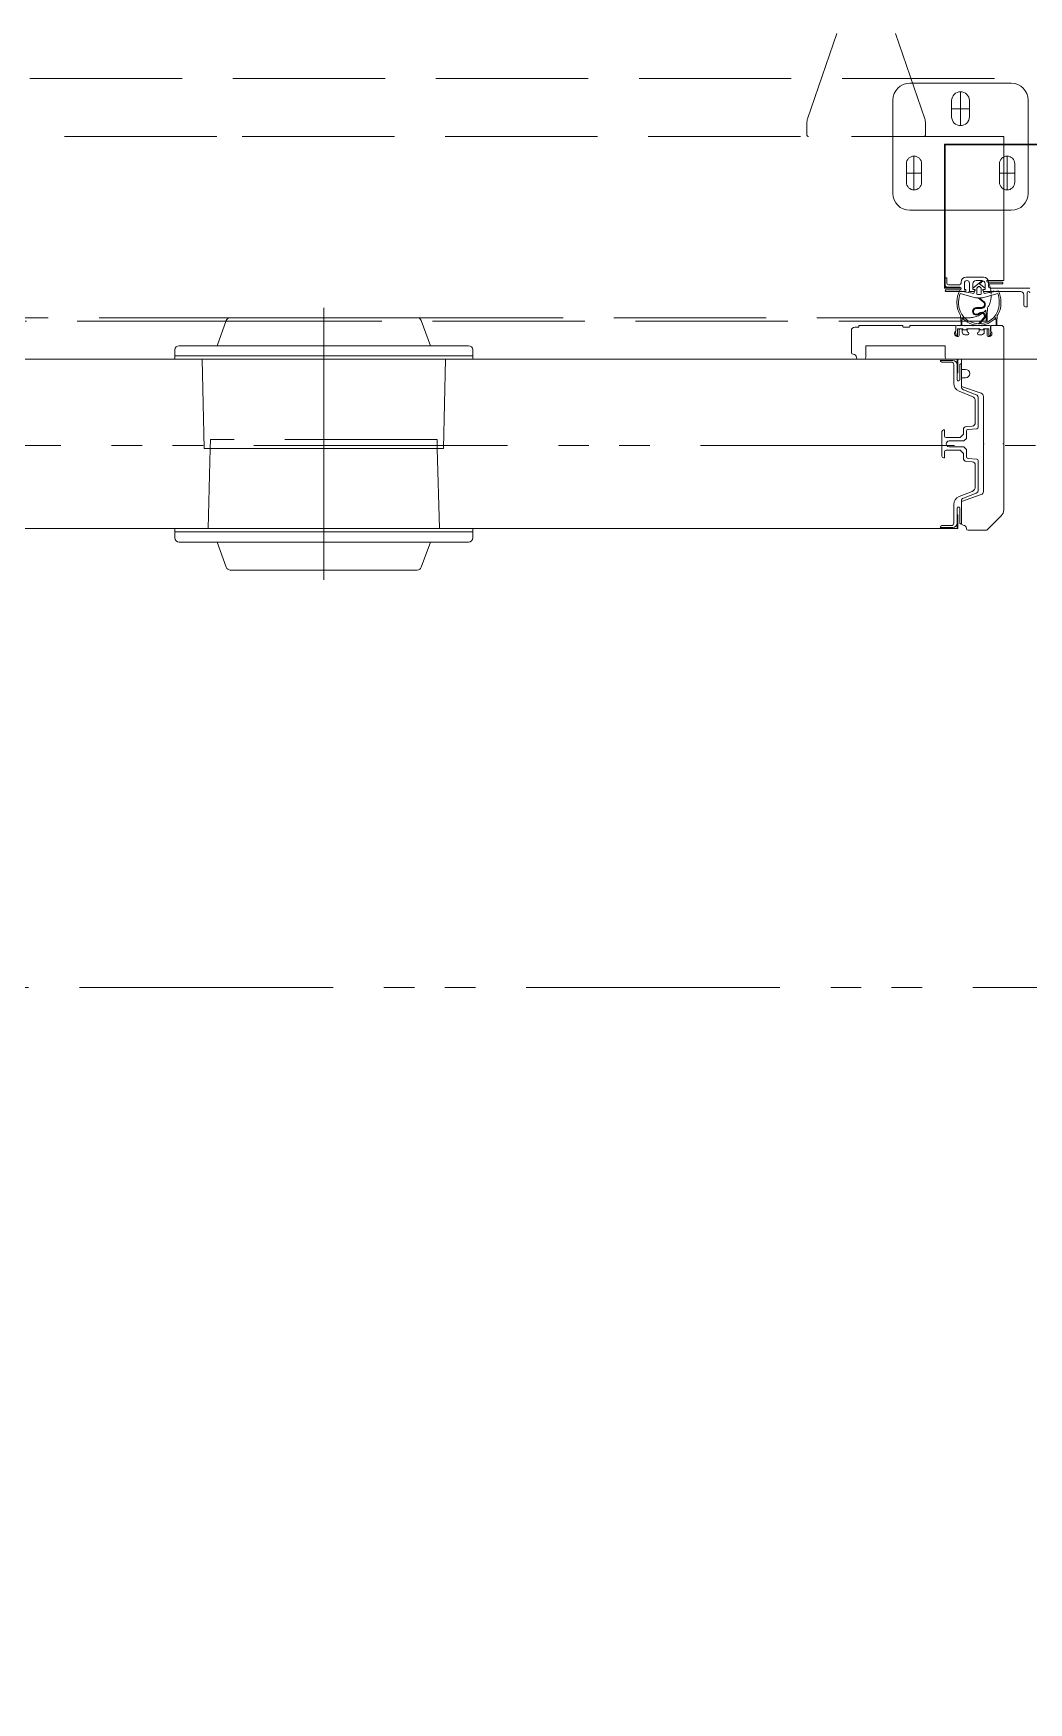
# Model space of a CAD drawing. Units: millimetres at full size. Extents: x -12803 to 120774, y -9413 to 101127.
# Drawn here: x 88854 to 89443, y 11129 to 12115 of the extents above; entities that cross this region are included whole.
import ezdxf

# ---------------------------------------------------------------- set-up
doc = ezdxf.new("R2010")
doc.units = ezdxf.units.MM
doc.header["$LTSCALE"] = 30
for name, pattern in [('DASHED3', [4, 3, -1]), ('DOUBLE_CHAIN1', [8.8, 5, -1, 0.6, -0.6, 0.6, -1]), ('LONG_CHAIN', [21, 18, -1, 1, -1])]:
    doc.linetypes.add(name, pattern=pattern)
doc.layers.add('0-0_NoName', color=7, linetype='Continuous')
for name, color, linetype, lineweight in [('1-1_AIHO20-排水溝', 7, 'Continuous', 15), ('2-0_通芯', 7, 'DOUBLE_CHAIN1', 15), ('2-2_間仕切り芯', 7, 'DOUBLE_CHAIN1', 15), ('3-3_AIHO30-厨房機器', 7, 'Continuous', 15)]:
    doc.layers.add(name, color=color, linetype=linetype, lineweight=lineweight)

# ---------------------------------------------------------------- blocks, each defined once
blk = doc.blocks.new('グループ部品-732')
at = {"layer": '1-1_AIHO20-排水溝'}
blk.add_line((88250.36, 11922.41), (89450.36, 11922.41), dxfattribs=at)
at = {"layer": '2-0_通芯'}
blk.add_line((74361.66, 11551.41), (120774.36, 11551.41), dxfattribs=at)
at = {"layer": '2-2_間仕切り芯'}
blk.add_line((83968.72, 11871.41), (92121.08, 11871.41), dxfattribs=at)
at = {"layer": '3-3_AIHO30-厨房機器', "linetype": 'DASHED3'}
for p, q in [((89329.36, 12114.89), (89311.85, 12064.43)), ((89363.85, 12114.89), (89381.36, 12064.43)), ((88372.36, 12088.31), (90448.36, 12088.31)), ((89311.61, 12062.38), (89311.61, 12054.91)), ((89381.61, 12062.38), (89381.61, 12054.91)), ((89381.61, 12062.35), (89381.61, 12060.91)), ((88512.86, 12053.91), (88970.36, 12053.91)), ((89427.86, 12053.91), (88970.36, 12053.91)), ((89427.86, 11968.91), (89427.86, 12053.91)), ((89418, 11968.91), (89427.86, 11968.91)), ((89426.96, 11967.91), (89418.71, 11967.91)), ((89419.16, 11966.91), (89426.96, 11966.91)), ((89417.53, 11948.71), (89417.36, 11951.48)), ((89418.28, 11952.71), (89418.03, 11948.71)), ((88970.36, 11944.91), (88522.93, 11944.91)), ((88533.26, 11946.91), (88970.36, 11946.91)), ((89407.46, 11946.91), (88970.36, 11946.91)), ((88970.36, 11944.91), (89417.78, 11944.91)), ((89417.53, 11945.16), (89417.53, 11948.71)), ((89418.03, 11948.71), (89418.03, 11945.16)), ((88372.36, 11922.41), (90448.36, 11922.41)), ((88959.08, 11875.08), (88958.98, 11869.74)), ((89093.08, 11875.08), (88959.08, 11875.08)), ((89093.08, 11875.08), (89093.18, 11869.74))]:
    blk.add_line(p, q, dxfattribs=at)
at = {"layer": '3-3_AIHO30-厨房機器'}
for p, q in [((89372.36, 12085.41), (89432.36, 12085.41)), ((89402.36, 12060.41), (89402.36, 12080.41)), ((89362.36, 12075.41), (89362.36, 12020.41)), ((89397.11, 12065.66), (89397.11, 12075.16)), ((89407.61, 12065.66), (89407.61, 12075.16)), ((89442.36, 12075.41), (89442.36, 12020.41)), ((89850.36, 12049.41), (89392.86, 12049.41)), ((89392.86, 11964.41), (89392.86, 12049.41)), ((89849.96, 12049.01), (89393.26, 12049.01)), ((89393.26, 11964.81), (89393.26, 12049.01)), ((89370.36, 12026.91), (89370.36, 12037.91)), ((89379.36, 12026.91), (89379.36, 12037.91)), ((89425.36, 12026.91), (89425.36, 12037.91)), ((89434.36, 12026.91), (89434.36, 12037.91)), ((89372.36, 12010.41), (89432.36, 12010.41)), ((89393.26, 11970.41), (89394.26, 11970.41)), ((89393.26, 11966.41), (89393.26, 11970.41)), ((89394.26, 11970.41), (89394.26, 11967.41)), ((89405.66, 11970.91), (89415.86, 11970.91)), ((89402.71, 11964.41), (89392.86, 11964.41)), ((89402.37, 11964.81), (89393.26, 11964.81)), ((89393.76, 11963.41), (89402.01, 11963.41)), ((89405.46, 11962.41), (89393.76, 11962.41)), ((89402.01, 11964.91), (89394.76, 11964.91)), ((89394.86, 11964.81), (89394.86, 11964.91)), ((89395.26, 11966.41), (89401.66, 11966.41)), ((89400.86, 11964.41), (89400.86, 11964.81)), ((89404.36, 11962.42), (89401.79, 11962.91)), ((89402.13, 11961.22), (89411.26, 11958.61)), ((89402.46, 11964.41), (89402.46, 11964.76)), ((89402.66, 11967.41), (89402.66, 11967.91)), ((89404.68, 11962.77), (89404.36, 11962.42)), ((89404.66, 11967.41), (89404.66, 11963.61)), ((89404.66, 11963.61), (89405.46, 11963.61)), ((89404.74, 11962.3), (89404.68, 11962.77)), ((89406.82, 11961.91), (89404.74, 11962.3)), ((89405.46, 11963.61), (89405.46, 11962.41)), ((89407.14, 11962.26), (89406.82, 11961.91)), ((89407.2, 11961.79), (89407.14, 11962.26)), ((89410.26, 11961.21), (89407.2, 11961.79)), ((89407.66, 11962.41), (89407.66, 11967.41)), ((89410.26, 11962.41), (89407.66, 11962.41)), ((89415.3, 11968.86), (89409.66, 11964.31)), ((89409.66, 11966.91), (89409.66, 11963.61)), ((89409.66, 11963.61), (89411.01, 11963.61)), ((89410.91, 11963.61), (89410.26, 11961.21)), ((89411.01, 11963.61), (89411.01, 11963.16)), ((89414.86, 11968.91), (89411.66, 11968.91)), ((89411.91, 11964.45), (89412.94, 11965.29)), ((89411.91, 11961.11), (89411.91, 11964.45)), ((89414.11, 11960.61), (89412.41, 11960.61)), ((89413.57, 11965.29), (89414.61, 11964.45)), ((89413.65, 11966.89), (89415.84, 11968.65)), ((89416.86, 11964.31), (89413.65, 11966.89)), ((89414.61, 11964.45), (89414.61, 11961.11)), ((89415.26, 11958.61), (89424.38, 11961.22)), ((89415.51, 11963.61), (89416.86, 11963.61)), ((89415.51, 11963.16), (89415.51, 11963.61)), ((89416.26, 11961.21), (89415.61, 11963.61)), ((89437.76, 11962.41), (89416.26, 11962.41)), ((89419.31, 11961.79), (89416.26, 11961.21)), ((89416.86, 11963.61), (89416.86, 11966.91)), ((89418.86, 11967.91), (89418.86, 11965.41)), ((89419.37, 11962.26), (89419.31, 11961.79)), ((89419.69, 11961.91), (89419.37, 11962.26)), ((89421.77, 11962.3), (89419.69, 11961.91)), ((89419.86, 11964.41), (89443.26, 11964.41)), ((89421.83, 11962.77), (89421.77, 11962.3)), ((89422.15, 11962.42), (89421.83, 11962.77)), ((89424.73, 11962.91), (89422.15, 11962.42)), ((89439.76, 11954.41), (89439.76, 11960.41)), ((89441.76, 11961.66), (89441.76, 11953.41)), ((89400.26, 11956.31), (89400.26, 11955.41)), ((89401.24, 11955.07), (89401.24, 11956.39)), ((89412.87, 11958.61), (89411.26, 11958.61)), ((89414.76, 11952.96), (89411.76, 11952.96)), ((89411.76, 11952.46), (89415.02, 11952.46)), ((89412.87, 11958.61), (89415.89, 11956.04)), ((89413.64, 11958.61), (89415.26, 11958.61)), ((89416.21, 11956.42), (89413.64, 11958.61)), ((89425.27, 11956.39), (89425.28, 11955.07)), ((89426.26, 11955.41), (89426.26, 11956.31)), ((89441.76, 11953.41), (89440.76, 11953.41)), ((88968.48, 11945.26), (88963.08, 11930.41)), ((89026.08, 11946.91), (88970.83, 11946.91)), ((89026.08, 11946.91), (89081.33, 11946.91)), ((89083.68, 11945.26), (89089.08, 11930.41)), ((89339.86, 11941.41), (89342.16, 11941.41)), ((89342.36, 11941.61), (89342.36, 11942.21)), ((89368.16, 11942.41), (89342.56, 11942.41)), ((89368.36, 11942.21), (89368.36, 11941.61)), ((89368.56, 11941.41), (89372.16, 11941.41)), ((89372.36, 11941.61), (89372.36, 11942.21)), ((89399.01, 11942.41), (89372.56, 11942.41)), ((89399.51, 11939.41), (89399.51, 11941.91)), ((89399.66, 11939.23), (89399.66, 11941.81)), ((89404.66, 11942.31), (89400.16, 11942.31)), ((89400.66, 11936.32), (89400.66, 11940.41)), ((89400.66, 11940.41), (89403.71, 11940.41)), ((89402.06, 11940.41), (89402.86, 11940.41)), ((89402.43, 11948.21), (89402.68, 11944.21)), ((89402.68, 11944.21), (89402.68, 11942.41)), ((89403.18, 11944.21), (89403.36, 11946.98)), ((89403.18, 11942.41), (89403.18, 11944.21)), ((89403.71, 11940.01), (89403.71, 11940.41)), ((89404.86, 11942.11), (89404.66, 11942.31)), ((89404.86, 11942.11), (89405.06, 11942.31)), ((89409.66, 11942.31), (89405.06, 11942.31)), ((89406.01, 11940.01), (89406.01, 11940.41)), ((89406.01, 11940.41), (89413.71, 11940.41)), ((89406.86, 11940.41), (89412.86, 11940.41)), ((89409.86, 11942.11), (89409.66, 11942.31)), ((89409.86, 11942.11), (89410.06, 11942.31)), ((89410.06, 11942.31), (89414.66, 11942.31)), ((89412.74, 11949.26), (89413.5, 11949.77)), ((89416.03, 11946.71), (89412.92, 11943.39)), ((89413.78, 11949.36), (89413.02, 11948.85)), ((89413.6, 11943.39), (89416.4, 11946.37)), ((89413.71, 11940.01), (89413.71, 11940.41)), ((89414.86, 11942.11), (89414.66, 11942.31)), ((89414.86, 11942.11), (89415.06, 11942.31)), ((89415.06, 11942.31), (89419.56, 11942.31)), ((89417.66, 11940.41), (89416.86, 11940.41)), ((89419.06, 11936.31), (89419.06, 11940.41)), ((89420.06, 11939.23), (89420.06, 11941.81)), ((89420.21, 11939.41), (89420.21, 11941.91)), ((89420.71, 11942.41), (89426.36, 11942.41)), ((89423.16, 11946.98), (89423.33, 11944.21)), ((89423.33, 11944.21), (89423.33, 11942.41)), ((89423.83, 11944.21), (89424.08, 11948.21)), ((89423.83, 11942.41), (89423.83, 11944.21)), ((89427.86, 11872.64), (89427.86, 11940.91)), ((88940.58, 11930.41), (89087.36, 11930.41)), ((89111.58, 11930.41), (89087.36, 11930.41)), ((89337.86, 11926.41), (89337.86, 11939.41)), ((89393.36, 11930.41), (89393.36, 11923.41)), ((89393.36, 11923.41), (89393.36, 11930.41)), ((89398.81, 11937.89), (89398.81, 11937.41)), ((89399.36, 11938.54), (89399.36, 11938.68)), ((89399.54, 11937.18), (89399.36, 11938.65)), ((89399.57, 11939.02), (89399.44, 11938.9)), ((89400.31, 11935.91), (89401.06, 11935.91)), ((89400.54, 11936.31), (89400.66, 11936.31)), ((89401.56, 11936.41), (89401.56, 11939.91)), ((89403.36, 11939.91), (89403.36, 11938.41)), ((89405.71, 11939.71), (89404.01, 11939.71)), ((89406.61, 11936.91), (89404.86, 11936.91)), ((89406.36, 11938.71), (89406.36, 11939.91)), ((89413.11, 11936.91), (89414.86, 11936.91)), ((89413.36, 11938.71), (89413.36, 11939.91)), ((89414.01, 11939.71), (89415.71, 11939.71)), ((89416.36, 11939.91), (89416.36, 11938.41)), ((89418.16, 11936.41), (89418.16, 11939.91)), ((89419.41, 11935.91), (89418.66, 11935.91)), ((89419.21, 11936.31), (89419.06, 11936.31)), ((89420.14, 11939.02), (89420.27, 11938.9)), ((89420.17, 11937.18), (89420.35, 11938.65)), ((89420.36, 11938.54), (89420.36, 11938.68)), ((89420.91, 11937.41), (89420.91, 11937.89)), ((89400.86, 11922.41), (88310.36, 11922.41)), ((88938.08, 11926.91), (88938.08, 11927.91)), ((88938.08, 11924.41), (89114.08, 11924.41)), ((88938.08, 11922.41), (89114.08, 11922.41)), ((88954.15, 11922.41), (88955.33, 11869.74)), ((89098.01, 11922.41), (89096.83, 11869.74)), ((89114.08, 11926.91), (89114.08, 11927.91)), ((89341.86, 11922.41), (89345.36, 11922.41)), ((89397.86, 11921.71), (89390.36, 11921.71)), ((89391.36, 11920.71), (89396.86, 11920.71)), ((89402.86, 11922.41), (89394.36, 11922.41)), ((89400.46, 11914.41), (89400.46, 11922.01)), ((89400.86, 11922.41), (89400.86, 11914.41)), ((89402.86, 11916.41), (89402.86, 11922.41)), ((89402.86, 11916.41), (89402.86, 11922.41)), ((89398.36, 11919.21), (89398.36, 11908.15)), ((89400.36, 11919.21), (89400.36, 11910.21)), ((89400.86, 11914.41), (89400.46, 11914.41)), ((89402.36, 11919.71), (89401.86, 11919.21)), ((89401.86, 11910.21), (89401.86, 11919.21)), ((89402.36, 11919.71), (89402.86, 11919.71)), ((89402.86, 11906.26), (89402.86, 11919.71)), ((89402.86, 11916.41), (89405.36, 11916.41)), ((89402.86, 11911.41), (89402.86, 11906.41)), ((89402.86, 11906.41), (89402.86, 11911.41)), ((89402.86, 11911.41), (89405.36, 11911.41)), ((89400.86, 11909.71), (89401.36, 11909.71)), ((89409.17, 11900.44), (89401.5, 11903.51)), ((89414.51, 11902.37), (89402.86, 11906.41)), ((89414.51, 11902.37), (89402.86, 11906.41)), ((89411.6, 11901.41), (89404.11, 11904.4)), ((89411.06, 11884.95), (89411.06, 11897.66)), ((89412.86, 11882.34), (89412.86, 11899.55)), ((89415.86, 11872.64), (89415.86, 11900.48)), ((89415.86, 11900.48), (89415.86, 11872.91)), ((89409.2, 11882.95), (89405.91, 11882.72)), ((89406.78, 11880.97), (89411.93, 11881.34)), ((89391.36, 11865.16), (89391.36, 11879.66)), ((89392.36, 11880.66), (89392.86, 11880.66)), ((89392.86, 11877.16), (89392.86, 11880.66)), ((89402.06, 11876.16), (89393.86, 11876.16)), ((89404.36, 11874.16), (89395.61, 11874.16)), ((89402.06, 11876.16), (89404.06, 11878.16)), ((89404.06, 11880.72), (89404.06, 11878.16)), ((89404.36, 11874.16), (89405.86, 11875.66)), ((89405.86, 11879.98), (89405.86, 11875.66)), ((89416.26, 11872.41), (89415.86, 11872.64)), ((89416.26, 11872.41), (89415.86, 11872.18)), ((89415.86, 11872.18), (89415.86, 11844.33)), ((89415.86, 11871.91), (89415.86, 11844.33)), ((89427.46, 11872.41), (89427.86, 11872.64)), ((89427.46, 11872.41), (89427.86, 11872.18)), ((89427.86, 11872.18), (89427.86, 11833.48)), ((88955.33, 11869.74), (89026.08, 11869.74)), ((88958.98, 11869.74), (88957.67, 11822.41)), ((89096.83, 11869.74), (89026.08, 11869.74)), ((89093.18, 11869.74), (89094.49, 11822.41)), ((89392.36, 11864.16), (89392.86, 11864.16)), ((89392.86, 11867.66), (89392.86, 11864.16)), ((89402.06, 11868.66), (89393.86, 11868.66)), ((89404.36, 11870.66), (89395.61, 11870.66)), ((89402.06, 11868.66), (89404.06, 11866.66)), ((89404.06, 11864.09), (89404.06, 11866.66)), ((89404.36, 11870.66), (89405.86, 11869.16)), ((89405.86, 11864.84), (89405.86, 11869.16)), ((89409.2, 11861.86), (89405.91, 11862.1)), ((89406.78, 11863.84), (89411.93, 11863.47)), ((89412.86, 11862.48), (89412.86, 11845.26)), ((89411.06, 11859.87), (89411.06, 11847.16)), ((89409.17, 11844.37), (89401.5, 11841.3)), ((89402.86, 11838.41), (89414.51, 11842.44)), ((89414.51, 11842.44), (89402.86, 11838.41)), ((89411.6, 11843.4), (89404.11, 11840.41)), ((89398.36, 11825.61), (89398.36, 11836.66)), ((89400.36, 11825.61), (89400.36, 11834.61)), ((89400.86, 11835.11), (89401.36, 11835.11)), ((89401.86, 11834.61), (89401.86, 11825.61)), ((89402.86, 11838.55), (89402.86, 11825.11)), ((89402.86, 11825.41), (89402.86, 11838.41)), ((88938.08, 11822.41), (89114.08, 11822.41)), ((88938.08, 11817.91), (88938.08, 11822.41)), ((89397.86, 11823.11), (89390.36, 11823.11)), ((89391.36, 11824.11), (89396.86, 11824.11)), ((89400.86, 11830.41), (89400.46, 11830.41)), ((89400.46, 11830.41), (89400.46, 11822.81)), ((89400.86, 11822.41), (89400.86, 11830.41)), ((89402.36, 11825.11), (89401.86, 11825.61)), ((89402.36, 11825.11), (89402.86, 11825.11)), ((89426.39, 11829.94), (89418.15, 11821.7)), ((88938.08, 11820.41), (89114.08, 11820.41)), ((88938.08, 11817.91), (88938.08, 11816.91)), ((88938.08, 11816.91), (88938.08, 11817.91)), ((88940.58, 11814.41), (89087.36, 11814.41)), ((88968.48, 11799.55), (88963.08, 11814.41)), ((89083.68, 11799.55), (89089.08, 11814.41)), ((89111.58, 11814.41), (89087.36, 11814.41)), ((89114.08, 11817.91), (89114.08, 11816.91)), ((89406.86, 11821.41), (89417.44, 11821.41)), ((89026.08, 11797.91), (88970.83, 11797.91)), ((89026.08, 11797.91), (89081.33, 11797.91))]:
    blk.add_line(p, q, dxfattribs=at)
at = {"layer": '3-3_AIHO30-厨房機器', "linetype": 'LONG_CHAIN'}
for p, q in [((89397.11, 12070.41), (89407.61, 12070.41)), ((89374.86, 12022.41), (89374.86, 12042.41)), ((89429.86, 12022.41), (89429.86, 12042.41)), ((89379.36, 12032.41), (89370.36, 12032.41)), ((89425.36, 12032.41), (89434.36, 12032.41)), ((89026.08, 11920.39), (89026.08, 11952.73)), ((89026.08, 11920.39), (89026.08, 11792.09))]:
    blk.add_line(p, q, dxfattribs=at)
at = {"layer": '3-3_AIHO30-厨房機器', "linetype": 'DASHED3'}
for points in [[(89311.61, 12062.02), (89311.61, 12062.3), (89311.62, 12062.68), (89311.65, 12063.11), (89311.69, 12063.49), (89311.76, 12063.94), (89311.85, 12064.43)], [(89381.61, 12062.02), (89381.6, 12062.3), (89381.59, 12062.68), (89381.56, 12063.11), (89381.52, 12063.49), (89381.45, 12063.94), (89381.36, 12064.43)]]:
    blk.add_lwpolyline(points, dxfattribs=at)
at = {"layer": '3-3_AIHO30-厨房機器'}
for points in [[(89416.01, 11940.01), (89416.01, 11940.41), (89419.06, 11940.41)], [(89393.36, 11930.41), (89346.36, 11930.41), (89346.36, 11923.41)], [(88938.08, 11927.91), (88938.08, 11926.91), (88938.08, 11922.41)], [(89114.08, 11922.41), (89114.08, 11926.91), (89114.08, 11927.91)], [(90299.86, 11822.41), (90650.36, 11822.41), (90650.36, 10997.41), (91430.36, 10997.41), (91430.36, 8997.41), (88350.36, 8997.41), (88350.36, 11822.41), (89400.86, 11822.41)], [(89114.08, 11822.41), (89114.08, 11817.91), (89114.08, 11816.91)]]:
    blk.add_lwpolyline(points, dxfattribs=at)
blk.add_lwpolyline([(88250.36, 11922.41), (90750.36, 11922.41), (90750.36, 11097.41), (91530.36, 11097.41), (91530.36, 8897.41), (88250.36, 8897.41)], close=True, dxfattribs=at)
for centre, radius, start, end in [((89372.36, 12075.41), 10, 90, 180), ((89402.36, 12075.16), 5.25, 0, 180), ((89432.36, 12075.41), 10, 0, 90), ((89402.36, 12065.66), 5.25, 180, 0), ((89374.86, 12037.91), 4.5, 0, 180), ((89429.86, 12037.91), 4.5, 0, 180), ((89372.36, 12020.41), 10, 180, 270), ((89374.86, 12026.91), 4.5, 180, 0), ((89429.86, 12026.91), 4.5, 180, 0), ((89432.36, 12020.41), 10, 270, 0), ((89405.66, 11967.91), 3, 90, 180), ((89415.86, 11967.91), 3, 0, 90), ((89394.76, 11966.41), 1.5, 180, 270), ((89393.76, 11962.91), 0.5, 90, 270), ((89395.26, 11967.41), 1, 180, 270), ((89415.26, 11956.31), 15, 153.89612, 180), ((89415.26, 11956.31), 14.01, 159.50431, 179.67175), ((89401.66, 11967.41), 1, 270, 0), ((89402.01, 11964.16), 0.75, 270, 90), ((89406.16, 11967.41), 1.5, 0, 180), ((89411.66, 11966.91), 2, 90, 180), ((89410.26, 11963.16), 0.75, 270, 0), ((89412.41, 11961.11), 0.5, 180, 270), ((89413.26, 11964.9), 0.5, 51.14663, 128.85337), ((89414.11, 11961.11), 0.5, 270, 0), ((89414.86, 11966.91), 2, 0, 90), ((89416.26, 11963.16), 0.75, 180, 270), ((89419.86, 11965.41), 1, 180, 270), ((89411.26, 11956.31), 14.01, 0.32825, 20.49569), ((89411.26, 11956.31), 15, 0, 26.10388), ((89437.76, 11960.41), 2, 0, 90), ((89442.51, 11961.66), 0.75, 0, 180), ((89413.26, 11955.41), 13, 180, 213.64165), ((89413.26, 11955.41), 12.03, 179.67175, 268.38866), ((89411.76, 11950.71), 2.25, 90, 304.06959), ((89411.76, 11950.71), 1.75, 90, 304.06959), ((89414.76, 11947.91), 2.25, 316.86048, 124.06959), ((89413.26, 11955.41), 12.03, 271.65498, 358.39078), ((89414.76, 11954.71), 2.25, 270, 49.63405), ((89414.76, 11954.71), 1.75, 270, 49.63405), ((89413.26, 11955.41), 13, 326.35835, 0), ((89440.76, 11954.41), 1, 180, 270), ((88970.83, 11944.41), 2.5, 90, 160.01689), ((89081.33, 11944.41), 2.5, 19.98311, 90), ((89339.86, 11939.41), 2, 90, 180), ((89342.16, 11941.61), 0.2, 270, 0), ((89342.56, 11942.21), 0.2, 90, 180), ((89368.16, 11942.21), 0.2, 0, 90), ((89368.56, 11941.61), 0.2, 180, 270), ((89372.16, 11941.61), 0.2, 270, 0), ((89372.56, 11942.21), 0.2, 90, 180), ((89399.01, 11941.91), 0.5, 0, 90), ((89400.16, 11941.81), 0.5, 90, 180), ((89402.06, 11939.91), 0.5, 90, 180), ((89402.86, 11939.91), 0.5, 0, 90), ((89413.26, 11955.41), 13, 220.40494, 319.59506), ((89406.86, 11939.91), 0.5, 90, 180), ((89412.86, 11939.91), 0.5, 0, 90), ((89412.86, 11939.91), 0.5, 0, 90), ((89414.76, 11947.91), 1.75, 316.86048, 124.06959), ((89416.86, 11939.91), 0.5, 90, 180), ((89416.86, 11939.91), 0.5, 90, 180), ((89417.66, 11939.91), 0.5, 0, 90), ((89419.56, 11941.81), 0.5, 0, 90), ((89420.71, 11941.91), 0.5, 90, 180), ((89426.36, 11940.91), 1.5, 0, 90), ((89426.36, 11940.91), 1.5, 0, 90), ((88940.58, 11927.91), 2.5, 90, 180), ((89111.58, 11927.91), 2.5, 0, 90), ((89399.81, 11937.89), 1, 130.5416, 180), ((89400.31, 11937.41), 1.5, 180, 270), ((89398.51, 11939.41), 1, 310.5416, 0), ((89399.66, 11938.68), 0.3, 135, 187.25449), ((89400.54, 11937.31), 1, 187.25449, 270), ((89399.36, 11939.23), 0.3, 315, 0), ((89401.06, 11936.41), 0.5, 270, 0), ((89404.86, 11938.41), 1.5, 180, 270), ((89404.01, 11940.01), 0.3, 180, 270), ((89405.71, 11940.01), 0.3, 270, 0), ((89406.66, 11938.71), 0.3, 180, 267.2706), ((89406.61, 11937.66), 0.75, 270, 87.2706), ((89413.11, 11937.66), 0.75, 92.7294, 270), ((89413.06, 11938.71), 0.3, 272.7294, 0), ((89414.01, 11940.01), 0.3, 180, 270), ((89414.86, 11938.41), 1.5, 270, 0), ((89415.71, 11940.01), 0.3, 270, 0), ((89418.66, 11936.41), 0.5, 180, 270), ((89419.18, 11937.31), 1, 270, 352.74551), ((89419.41, 11937.41), 1.5, 270, 0), ((89420.36, 11939.23), 0.3, 180, 225), ((89421.21, 11939.41), 1, 180, 229.4584), ((89420.06, 11938.68), 0.3, 352.74551, 45), ((89419.91, 11937.89), 1, 0, 49.4584), ((89338.86, 11926.41), 1, 180, 270), ((89338.86, 11923.41), 2, 0, 90), ((89341.86, 11923.41), 1, 180, 270), ((89345.36, 11923.41), 1, 270, 0), ((89391.36, 11921.71), 1, 180, 270), ((89394.36, 11923.41), 1, 180, 270), ((89394.36, 11923.41), 1, 180, 270), ((89396.86, 11919.21), 1.5, 0, 90), ((89397.86, 11919.21), 2.5, 0, 90), ((89405.36, 11913.91), 2.5, 270, 90), ((89403.36, 11908.15), 5, 180, 248.19859), ((89400.86, 11910.21), 0.5, 180, 270), ((89401.36, 11910.21), 0.5, 270, 0), ((89404.86, 11906.26), 2, 180, 248.19859), ((89410.86, 11899.55), 2, 0, 68.19859), ((89413.86, 11900.48), 2, 0, 70.90651), ((89413.86, 11900.48), 2, 0, 70.90651), ((89408.06, 11897.66), 3, 0, 68.19859), ((89406.06, 11880.72), 2, 94.08562, 180), ((89409.06, 11884.95), 2, 274.08562, 0), ((89411.86, 11882.34), 1, 274.08562, 0), ((89392.36, 11879.66), 1, 90, 180), ((89393.86, 11877.16), 1, 180, 270), ((89395.61, 11872.41), 1.75, 90, 270), ((89406.86, 11879.98), 1, 94.08562, 180), ((89392.36, 11865.16), 1, 180, 270), ((89393.86, 11867.66), 1, 90, 180), ((89406.06, 11864.09), 2, 180, 265.91438), ((89406.86, 11864.84), 1, 180, 265.91438), ((89409.06, 11859.87), 2, 0, 85.91438), ((89411.86, 11862.48), 1, 0, 85.91438), ((89408.06, 11847.16), 3, 291.80141, 0), ((89410.86, 11845.26), 2, 291.80141, 0), ((89413.86, 11844.33), 2, 289.09349, 0), ((89413.86, 11844.33), 2, 289.09349, 0), ((89403.36, 11836.66), 5, 111.80141, 180), ((89400.86, 11834.61), 0.5, 90, 180), ((89401.36, 11834.61), 0.5, 0, 90), ((89404.86, 11838.55), 2, 111.80141, 180), ((89422.86, 11833.48), 5, 315, 0), ((89422.86, 11833.48), 5, 315, 0), ((89391.36, 11823.11), 1, 90, 180), ((89396.86, 11825.61), 1.5, 270, 0), ((89397.86, 11825.61), 2.5, 270, 0), ((89403.86, 11825.41), 1, 180, 270), ((89403.86, 11822.41), 2, 0, 90), ((89406.86, 11822.41), 1, 180, 270), ((88940.58, 11816.91), 2.5, 180, 270), ((89111.58, 11816.91), 2.5, 270, 0), ((89417.44, 11822.41), 1, 270, 315), ((88970.83, 11800.41), 2.5, 199.98311, 270), ((89081.33, 11800.41), 2.5, 270, 340.01689)]:
    blk.add_arc(centre, radius, start, end, dxfattribs=at)
at = {"layer": '3-3_AIHO30-厨房機器', "linetype": 'DASHED3'}
for centre, radius, start, end in [((89312.61, 12054.91), 1, 180, 270), ((89380.61, 12054.91), 1, 270, 0), ((89418.71, 11968.66), 0.75, 160.52878, 270), ((89405.46, 11960.81), 15, 0, 23.99561), ((89426.96, 11967.41), 0.5, 270, 90), ((89407.46, 11959.91), 13, 270, 319.59506), ((89407.46, 11959.91), 13, 326.35835, 0), ((89417.78, 11945.16), 0.25, 270, 0)]:
    blk.add_arc(centre, radius, start, end, dxfattribs=at)
blk = doc.blocks.new('グループ部品-763')
at = {"layer": '1-1_AIHO20-排水溝'}
blk.add_line((88250.36, 11922.41), (89450.36, 11922.41), dxfattribs=at)
at = {"layer": '3-3_AIHO30-厨房機器', "linetype": 'DASHED3'}
for p, q in [((89329.36, 12114.89), (89311.85, 12064.43)), ((89363.85, 12114.89), (89381.36, 12064.43)), ((88372.36, 12088.31), (90448.36, 12088.31)), ((89311.61, 12062.38), (89311.61, 12054.91)), ((89381.61, 12062.38), (89381.61, 12054.91)), ((89381.61, 12062.35), (89381.61, 12060.91)), ((88512.86, 12053.91), (88970.36, 12053.91)), ((89427.86, 12053.91), (88970.36, 12053.91)), ((89427.86, 11968.91), (89427.86, 12053.91)), ((89418, 11968.91), (89427.86, 11968.91)), ((89426.96, 11967.91), (89418.71, 11967.91)), ((89419.16, 11966.91), (89426.96, 11966.91)), ((89417.53, 11948.71), (89417.36, 11951.48)), ((89418.28, 11952.71), (89418.03, 11948.71)), ((88970.36, 11944.91), (88522.93, 11944.91)), ((88533.26, 11946.91), (88970.36, 11946.91)), ((89407.46, 11946.91), (88970.36, 11946.91)), ((88970.36, 11944.91), (89417.78, 11944.91)), ((89417.53, 11945.16), (89417.53, 11948.71)), ((89418.03, 11948.71), (89418.03, 11945.16)), ((88372.36, 11922.41), (90448.36, 11922.41)), ((88959.08, 11875.08), (88958.98, 11869.74)), ((89093.08, 11875.08), (88959.08, 11875.08)), ((89093.08, 11875.08), (89093.18, 11869.74))]:
    blk.add_line(p, q, dxfattribs=at)
at = {"layer": '3-3_AIHO30-厨房機器'}
for p, q in [((89372.36, 12085.41), (89432.36, 12085.41)), ((89402.36, 12060.41), (89402.36, 12080.41)), ((89362.36, 12075.41), (89362.36, 12020.41)), ((89397.11, 12065.66), (89397.11, 12075.16)), ((89407.61, 12065.66), (89407.61, 12075.16)), ((89442.36, 12075.41), (89442.36, 12020.41)), ((89850.36, 12049.41), (89392.86, 12049.41)), ((89392.86, 11964.41), (89392.86, 12049.41)), ((89849.96, 12049.01), (89393.26, 12049.01)), ((89393.26, 11964.81), (89393.26, 12049.01)), ((89370.36, 12026.91), (89370.36, 12037.91)), ((89379.36, 12026.91), (89379.36, 12037.91)), ((89425.36, 12026.91), (89425.36, 12037.91)), ((89434.36, 12026.91), (89434.36, 12037.91)), ((89372.36, 12010.41), (89432.36, 12010.41)), ((89393.26, 11970.41), (89394.26, 11970.41)), ((89393.26, 11966.41), (89393.26, 11970.41)), ((89394.26, 11970.41), (89394.26, 11967.41)), ((89405.66, 11970.91), (89415.86, 11970.91)), ((89402.71, 11964.41), (89392.86, 11964.41)), ((89402.37, 11964.81), (89393.26, 11964.81)), ((89393.76, 11963.41), (89402.01, 11963.41)), ((89405.46, 11962.41), (89393.76, 11962.41)), ((89402.01, 11964.91), (89394.76, 11964.91)), ((89394.86, 11964.81), (89394.86, 11964.91)), ((89395.26, 11966.41), (89401.66, 11966.41)), ((89400.86, 11964.41), (89400.86, 11964.81)), ((89404.36, 11962.42), (89401.79, 11962.91)), ((89402.13, 11961.22), (89411.26, 11958.61)), ((89402.46, 11964.41), (89402.46, 11964.76)), ((89402.66, 11967.41), (89402.66, 11967.91)), ((89404.68, 11962.77), (89404.36, 11962.42)), ((89404.66, 11967.41), (89404.66, 11963.61)), ((89404.66, 11963.61), (89405.46, 11963.61)), ((89404.74, 11962.3), (89404.68, 11962.77)), ((89406.82, 11961.91), (89404.74, 11962.3)), ((89405.46, 11963.61), (89405.46, 11962.41)), ((89407.14, 11962.26), (89406.82, 11961.91)), ((89407.2, 11961.79), (89407.14, 11962.26)), ((89410.26, 11961.21), (89407.2, 11961.79)), ((89407.66, 11962.41), (89407.66, 11967.41)), ((89410.26, 11962.41), (89407.66, 11962.41)), ((89415.3, 11968.86), (89409.66, 11964.31)), ((89409.66, 11966.91), (89409.66, 11963.61)), ((89409.66, 11963.61), (89411.01, 11963.61)), ((89410.91, 11963.61), (89410.26, 11961.21)), ((89411.01, 11963.61), (89411.01, 11963.16)), ((89414.86, 11968.91), (89411.66, 11968.91)), ((89411.91, 11964.45), (89412.94, 11965.29)), ((89411.91, 11961.11), (89411.91, 11964.45)), ((89414.11, 11960.61), (89412.41, 11960.61)), ((89413.57, 11965.29), (89414.61, 11964.45)), ((89413.65, 11966.89), (89415.84, 11968.65)), ((89416.86, 11964.31), (89413.65, 11966.89)), ((89414.61, 11964.45), (89414.61, 11961.11)), ((89415.26, 11958.61), (89424.38, 11961.22)), ((89415.51, 11963.61), (89416.86, 11963.61)), ((89415.51, 11963.16), (89415.51, 11963.61)), ((89416.26, 11961.21), (89415.61, 11963.61)), ((89437.76, 11962.41), (89416.26, 11962.41)), ((89419.31, 11961.79), (89416.26, 11961.21)), ((89416.86, 11963.61), (89416.86, 11966.91)), ((89418.86, 11967.91), (89418.86, 11965.41)), ((89419.37, 11962.26), (89419.31, 11961.79)), ((89419.69, 11961.91), (89419.37, 11962.26)), ((89421.77, 11962.3), (89419.69, 11961.91)), ((89419.86, 11964.41), (89443.26, 11964.41)), ((89421.83, 11962.77), (89421.77, 11962.3)), ((89422.15, 11962.42), (89421.83, 11962.77)), ((89424.73, 11962.91), (89422.15, 11962.42)), ((89439.76, 11954.41), (89439.76, 11960.41)), ((89441.76, 11961.66), (89441.76, 11953.41)), ((89400.26, 11956.31), (89400.26, 11955.41)), ((89401.24, 11955.07), (89401.24, 11956.39)), ((89412.87, 11958.61), (89411.26, 11958.61)), ((89414.76, 11952.96), (89411.76, 11952.96)), ((89411.76, 11952.46), (89415.02, 11952.46)), ((89412.87, 11958.61), (89415.89, 11956.04)), ((89413.64, 11958.61), (89415.26, 11958.61)), ((89416.21, 11956.42), (89413.64, 11958.61)), ((89425.27, 11956.39), (89425.28, 11955.07)), ((89426.26, 11955.41), (89426.26, 11956.31)), ((89441.76, 11953.41), (89440.76, 11953.41)), ((88968.48, 11945.26), (88963.08, 11930.41)), ((89026.08, 11946.91), (88970.83, 11946.91)), ((89026.08, 11946.91), (89081.33, 11946.91)), ((89083.68, 11945.26), (89089.08, 11930.41)), ((89339.86, 11941.41), (89342.16, 11941.41)), ((89342.36, 11941.61), (89342.36, 11942.21)), ((89368.16, 11942.41), (89342.56, 11942.41)), ((89368.36, 11942.21), (89368.36, 11941.61)), ((89368.56, 11941.41), (89372.16, 11941.41)), ((89372.36, 11941.61), (89372.36, 11942.21)), ((89399.01, 11942.41), (89372.56, 11942.41)), ((89399.51, 11939.41), (89399.51, 11941.91)), ((89399.66, 11939.23), (89399.66, 11941.81)), ((89404.66, 11942.31), (89400.16, 11942.31)), ((89400.66, 11936.32), (89400.66, 11940.41)), ((89400.66, 11940.41), (89403.71, 11940.41)), ((89402.06, 11940.41), (89402.86, 11940.41)), ((89402.43, 11948.21), (89402.68, 11944.21)), ((89402.68, 11944.21), (89402.68, 11942.41)), ((89403.18, 11944.21), (89403.36, 11946.98)), ((89403.18, 11942.41), (89403.18, 11944.21)), ((89403.71, 11940.01), (89403.71, 11940.41)), ((89404.86, 11942.11), (89404.66, 11942.31)), ((89404.86, 11942.11), (89405.06, 11942.31)), ((89409.66, 11942.31), (89405.06, 11942.31)), ((89406.01, 11940.01), (89406.01, 11940.41)), ((89406.01, 11940.41), (89413.71, 11940.41)), ((89406.86, 11940.41), (89412.86, 11940.41)), ((89409.86, 11942.11), (89409.66, 11942.31)), ((89409.86, 11942.11), (89410.06, 11942.31)), ((89410.06, 11942.31), (89414.66, 11942.31)), ((89412.74, 11949.26), (89413.5, 11949.77)), ((89416.03, 11946.71), (89412.92, 11943.39)), ((89413.78, 11949.36), (89413.02, 11948.85)), ((89413.6, 11943.39), (89416.4, 11946.37)), ((89413.71, 11940.01), (89413.71, 11940.41)), ((89414.86, 11942.11), (89414.66, 11942.31)), ((89414.86, 11942.11), (89415.06, 11942.31)), ((89415.06, 11942.31), (89419.56, 11942.31)), ((89417.66, 11940.41), (89416.86, 11940.41)), ((89419.06, 11936.31), (89419.06, 11940.41)), ((89420.06, 11939.23), (89420.06, 11941.81)), ((89420.21, 11939.41), (89420.21, 11941.91)), ((89420.71, 11942.41), (89426.36, 11942.41)), ((89423.16, 11946.98), (89423.33, 11944.21)), ((89423.33, 11944.21), (89423.33, 11942.41)), ((89423.83, 11944.21), (89424.08, 11948.21)), ((89423.83, 11942.41), (89423.83, 11944.21)), ((89427.86, 11872.64), (89427.86, 11940.91)), ((88940.58, 11930.41), (89087.36, 11930.41)), ((89111.58, 11930.41), (89087.36, 11930.41)), ((89337.86, 11926.41), (89337.86, 11939.41)), ((89393.36, 11930.41), (89393.36, 11923.41)), ((89393.36, 11923.41), (89393.36, 11930.41)), ((89398.81, 11937.89), (89398.81, 11937.41)), ((89399.36, 11938.54), (89399.36, 11938.68)), ((89399.54, 11937.18), (89399.36, 11938.65)), ((89399.57, 11939.02), (89399.44, 11938.9)), ((89400.31, 11935.91), (89401.06, 11935.91)), ((89400.54, 11936.31), (89400.66, 11936.31)), ((89401.56, 11936.41), (89401.56, 11939.91)), ((89403.36, 11939.91), (89403.36, 11938.41)), ((89405.71, 11939.71), (89404.01, 11939.71)), ((89406.61, 11936.91), (89404.86, 11936.91)), ((89406.36, 11938.71), (89406.36, 11939.91)), ((89413.11, 11936.91), (89414.86, 11936.91)), ((89413.36, 11938.71), (89413.36, 11939.91)), ((89414.01, 11939.71), (89415.71, 11939.71)), ((89416.36, 11939.91), (89416.36, 11938.41)), ((89418.16, 11936.41), (89418.16, 11939.91)), ((89419.41, 11935.91), (89418.66, 11935.91)), ((89419.21, 11936.31), (89419.06, 11936.31)), ((89420.14, 11939.02), (89420.27, 11938.9)), ((89420.17, 11937.18), (89420.35, 11938.65)), ((89420.36, 11938.54), (89420.36, 11938.68)), ((89420.91, 11937.41), (89420.91, 11937.89)), ((89400.86, 11922.41), (88310.36, 11922.41)), ((88938.08, 11926.91), (88938.08, 11927.91)), ((88938.08, 11924.41), (89114.08, 11924.41)), ((88938.08, 11922.41), (89114.08, 11922.41)), ((88954.15, 11922.41), (88955.33, 11869.74)), ((89098.01, 11922.41), (89096.83, 11869.74)), ((89114.08, 11926.91), (89114.08, 11927.91)), ((89341.86, 11922.41), (89345.36, 11922.41)), ((89397.86, 11921.71), (89390.36, 11921.71)), ((89391.36, 11920.71), (89396.86, 11920.71)), ((89402.86, 11922.41), (89394.36, 11922.41)), ((89400.46, 11914.41), (89400.46, 11922.01)), ((89400.86, 11922.41), (89400.86, 11914.41)), ((89402.86, 11916.41), (89402.86, 11922.41)), ((89402.86, 11916.41), (89402.86, 11922.41)), ((89398.36, 11919.21), (89398.36, 11908.15)), ((89400.36, 11919.21), (89400.36, 11910.21)), ((89400.86, 11914.41), (89400.46, 11914.41)), ((89402.36, 11919.71), (89401.86, 11919.21)), ((89401.86, 11910.21), (89401.86, 11919.21)), ((89402.36, 11919.71), (89402.86, 11919.71)), ((89402.86, 11906.26), (89402.86, 11919.71)), ((89402.86, 11916.41), (89405.36, 11916.41)), ((89402.86, 11911.41), (89402.86, 11906.41)), ((89402.86, 11906.41), (89402.86, 11911.41)), ((89402.86, 11911.41), (89405.36, 11911.41)), ((89400.86, 11909.71), (89401.36, 11909.71)), ((89409.17, 11900.44), (89401.5, 11903.51)), ((89414.51, 11902.37), (89402.86, 11906.41)), ((89414.51, 11902.37), (89402.86, 11906.41)), ((89411.6, 11901.41), (89404.11, 11904.4)), ((89411.06, 11884.95), (89411.06, 11897.66)), ((89412.86, 11882.34), (89412.86, 11899.55)), ((89415.86, 11872.64), (89415.86, 11900.48)), ((89415.86, 11900.48), (89415.86, 11872.91)), ((89409.2, 11882.95), (89405.91, 11882.72)), ((89406.78, 11880.97), (89411.93, 11881.34)), ((89391.36, 11865.16), (89391.36, 11879.66)), ((89392.36, 11880.66), (89392.86, 11880.66)), ((89392.86, 11877.16), (89392.86, 11880.66)), ((89402.06, 11876.16), (89393.86, 11876.16)), ((89404.36, 11874.16), (89395.61, 11874.16)), ((89402.06, 11876.16), (89404.06, 11878.16)), ((89404.06, 11880.72), (89404.06, 11878.16)), ((89404.36, 11874.16), (89405.86, 11875.66)), ((89405.86, 11879.98), (89405.86, 11875.66)), ((89416.26, 11872.41), (89415.86, 11872.64)), ((89416.26, 11872.41), (89415.86, 11872.18)), ((89415.86, 11872.18), (89415.86, 11844.33)), ((89415.86, 11871.91), (89415.86, 11844.33)), ((89427.46, 11872.41), (89427.86, 11872.64)), ((89427.46, 11872.41), (89427.86, 11872.18)), ((89427.86, 11872.18), (89427.86, 11833.48)), ((88955.33, 11869.74), (89026.08, 11869.74)), ((88958.98, 11869.74), (88957.67, 11822.41)), ((89096.83, 11869.74), (89026.08, 11869.74)), ((89093.18, 11869.74), (89094.49, 11822.41)), ((89392.36, 11864.16), (89392.86, 11864.16)), ((89392.86, 11867.66), (89392.86, 11864.16)), ((89402.06, 11868.66), (89393.86, 11868.66)), ((89404.36, 11870.66), (89395.61, 11870.66)), ((89402.06, 11868.66), (89404.06, 11866.66)), ((89404.06, 11864.09), (89404.06, 11866.66)), ((89404.36, 11870.66), (89405.86, 11869.16)), ((89405.86, 11864.84), (89405.86, 11869.16)), ((89409.2, 11861.86), (89405.91, 11862.1)), ((89406.78, 11863.84), (89411.93, 11863.47)), ((89412.86, 11862.48), (89412.86, 11845.26)), ((89411.06, 11859.87), (89411.06, 11847.16)), ((89409.17, 11844.37), (89401.5, 11841.3)), ((89402.86, 11838.41), (89414.51, 11842.44)), ((89414.51, 11842.44), (89402.86, 11838.41)), ((89411.6, 11843.4), (89404.11, 11840.41)), ((89398.36, 11825.61), (89398.36, 11836.66)), ((89400.36, 11825.61), (89400.36, 11834.61)), ((89400.86, 11835.11), (89401.36, 11835.11)), ((89401.86, 11834.61), (89401.86, 11825.61)), ((89402.86, 11838.55), (89402.86, 11825.11)), ((89402.86, 11825.41), (89402.86, 11838.41)), ((88938.08, 11822.41), (89114.08, 11822.41)), ((88938.08, 11817.91), (88938.08, 11822.41)), ((89397.86, 11823.11), (89390.36, 11823.11)), ((89391.36, 11824.11), (89396.86, 11824.11)), ((89400.86, 11830.41), (89400.46, 11830.41)), ((89400.46, 11830.41), (89400.46, 11822.81)), ((89400.86, 11822.41), (89400.86, 11830.41)), ((89402.36, 11825.11), (89401.86, 11825.61)), ((89402.36, 11825.11), (89402.86, 11825.11)), ((89426.39, 11829.94), (89418.15, 11821.7)), ((88938.08, 11820.41), (89114.08, 11820.41)), ((88938.08, 11817.91), (88938.08, 11816.91)), ((88938.08, 11816.91), (88938.08, 11817.91)), ((88940.58, 11814.41), (89087.36, 11814.41)), ((88968.48, 11799.55), (88963.08, 11814.41)), ((89083.68, 11799.55), (89089.08, 11814.41)), ((89111.58, 11814.41), (89087.36, 11814.41)), ((89114.08, 11817.91), (89114.08, 11816.91)), ((89406.86, 11821.41), (89417.44, 11821.41)), ((89026.08, 11797.91), (88970.83, 11797.91)), ((89026.08, 11797.91), (89081.33, 11797.91))]:
    blk.add_line(p, q, dxfattribs=at)
at = {"layer": '3-3_AIHO30-厨房機器', "linetype": 'LONG_CHAIN'}
for p, q in [((89397.11, 12070.41), (89407.61, 12070.41)), ((89374.86, 12022.41), (89374.86, 12042.41)), ((89429.86, 12022.41), (89429.86, 12042.41)), ((89379.36, 12032.41), (89370.36, 12032.41)), ((89425.36, 12032.41), (89434.36, 12032.41)), ((89026.08, 11920.39), (89026.08, 11952.73)), ((89026.08, 11920.39), (89026.08, 11792.09))]:
    blk.add_line(p, q, dxfattribs=at)
at = {"layer": '3-3_AIHO30-厨房機器', "linetype": 'DASHED3'}
for points in [[(89311.61, 12062.02), (89311.61, 12062.3), (89311.62, 12062.68), (89311.65, 12063.11), (89311.69, 12063.49), (89311.76, 12063.94), (89311.85, 12064.43)], [(89381.61, 12062.02), (89381.6, 12062.3), (89381.59, 12062.68), (89381.56, 12063.11), (89381.52, 12063.49), (89381.45, 12063.94), (89381.36, 12064.43)]]:
    blk.add_lwpolyline(points, dxfattribs=at)
at = {"layer": '3-3_AIHO30-厨房機器'}
for points in [[(89416.01, 11940.01), (89416.01, 11940.41), (89419.06, 11940.41)], [(89393.36, 11930.41), (89346.36, 11930.41), (89346.36, 11923.41)], [(88938.08, 11927.91), (88938.08, 11926.91), (88938.08, 11922.41)], [(89114.08, 11922.41), (89114.08, 11926.91), (89114.08, 11927.91)], [(90299.86, 11822.41), (90650.36, 11822.41), (90650.36, 10997.41), (91430.36, 10997.41), (91430.36, 8997.41), (88350.36, 8997.41), (88350.36, 11822.41), (89400.86, 11822.41)], [(89114.08, 11822.41), (89114.08, 11817.91), (89114.08, 11816.91)]]:
    blk.add_lwpolyline(points, dxfattribs=at)
blk.add_lwpolyline([(88250.36, 11922.41), (90750.36, 11922.41), (90750.36, 11097.41), (91530.36, 11097.41), (91530.36, 8897.41), (88250.36, 8897.41)], close=True, dxfattribs=at)
for centre, radius, start, end in [((89372.36, 12075.41), 10, 90, 180), ((89402.36, 12075.16), 5.25, 0, 180), ((89432.36, 12075.41), 10, 0, 90), ((89402.36, 12065.66), 5.25, 180, 0), ((89374.86, 12037.91), 4.5, 0, 180), ((89429.86, 12037.91), 4.5, 0, 180), ((89372.36, 12020.41), 10, 180, 270), ((89374.86, 12026.91), 4.5, 180, 0), ((89429.86, 12026.91), 4.5, 180, 0), ((89432.36, 12020.41), 10, 270, 0), ((89405.66, 11967.91), 3, 90, 180), ((89415.86, 11967.91), 3, 0, 90), ((89394.76, 11966.41), 1.5, 180, 270), ((89393.76, 11962.91), 0.5, 90, 270), ((89395.26, 11967.41), 1, 180, 270), ((89415.26, 11956.31), 15, 153.89612, 180), ((89415.26, 11956.31), 14.01, 159.50431, 179.67175), ((89401.66, 11967.41), 1, 270, 0), ((89402.01, 11964.16), 0.75, 270, 90), ((89406.16, 11967.41), 1.5, 0, 180), ((89411.66, 11966.91), 2, 90, 180), ((89410.26, 11963.16), 0.75, 270, 0), ((89412.41, 11961.11), 0.5, 180, 270), ((89413.26, 11964.9), 0.5, 51.14663, 128.85337), ((89414.11, 11961.11), 0.5, 270, 0), ((89414.86, 11966.91), 2, 0, 90), ((89416.26, 11963.16), 0.75, 180, 270), ((89419.86, 11965.41), 1, 180, 270), ((89411.26, 11956.31), 14.01, 0.32825, 20.49569), ((89411.26, 11956.31), 15, 0, 26.10388), ((89437.76, 11960.41), 2, 0, 90), ((89442.51, 11961.66), 0.75, 0, 180), ((89413.26, 11955.41), 13, 180, 213.64165), ((89413.26, 11955.41), 12.03, 179.67175, 268.38866), ((89411.76, 11950.71), 2.25, 90, 304.06959), ((89411.76, 11950.71), 1.75, 90, 304.06959), ((89414.76, 11947.91), 2.25, 316.86048, 124.06959), ((89413.26, 11955.41), 12.03, 271.65498, 358.39078), ((89414.76, 11954.71), 2.25, 270, 49.63405), ((89414.76, 11954.71), 1.75, 270, 49.63405), ((89413.26, 11955.41), 13, 326.35835, 0), ((89440.76, 11954.41), 1, 180, 270), ((88970.83, 11944.41), 2.5, 90, 160.01689), ((89081.33, 11944.41), 2.5, 19.98311, 90), ((89339.86, 11939.41), 2, 90, 180), ((89342.16, 11941.61), 0.2, 270, 0), ((89342.56, 11942.21), 0.2, 90, 180), ((89368.16, 11942.21), 0.2, 0, 90), ((89368.56, 11941.61), 0.2, 180, 270), ((89372.16, 11941.61), 0.2, 270, 0), ((89372.56, 11942.21), 0.2, 90, 180), ((89399.01, 11941.91), 0.5, 0, 90), ((89400.16, 11941.81), 0.5, 90, 180), ((89402.06, 11939.91), 0.5, 90, 180), ((89402.86, 11939.91), 0.5, 0, 90), ((89413.26, 11955.41), 13, 220.40494, 319.59506), ((89406.86, 11939.91), 0.5, 90, 180), ((89412.86, 11939.91), 0.5, 0, 90), ((89412.86, 11939.91), 0.5, 0, 90), ((89414.76, 11947.91), 1.75, 316.86048, 124.06959), ((89416.86, 11939.91), 0.5, 90, 180), ((89416.86, 11939.91), 0.5, 90, 180), ((89417.66, 11939.91), 0.5, 0, 90), ((89419.56, 11941.81), 0.5, 0, 90), ((89420.71, 11941.91), 0.5, 90, 180), ((89426.36, 11940.91), 1.5, 0, 90), ((89426.36, 11940.91), 1.5, 0, 90), ((88940.58, 11927.91), 2.5, 90, 180), ((89111.58, 11927.91), 2.5, 0, 90), ((89399.81, 11937.89), 1, 130.5416, 180), ((89400.31, 11937.41), 1.5, 180, 270), ((89398.51, 11939.41), 1, 310.5416, 0), ((89399.66, 11938.68), 0.3, 135, 187.25449), ((89400.54, 11937.31), 1, 187.25449, 270), ((89399.36, 11939.23), 0.3, 315, 0), ((89401.06, 11936.41), 0.5, 270, 0), ((89404.86, 11938.41), 1.5, 180, 270), ((89404.01, 11940.01), 0.3, 180, 270), ((89405.71, 11940.01), 0.3, 270, 0), ((89406.66, 11938.71), 0.3, 180, 267.2706), ((89406.61, 11937.66), 0.75, 270, 87.2706), ((89413.11, 11937.66), 0.75, 92.7294, 270), ((89413.06, 11938.71), 0.3, 272.7294, 0), ((89414.01, 11940.01), 0.3, 180, 270), ((89414.86, 11938.41), 1.5, 270, 0), ((89415.71, 11940.01), 0.3, 270, 0), ((89418.66, 11936.41), 0.5, 180, 270), ((89419.18, 11937.31), 1, 270, 352.74551), ((89419.41, 11937.41), 1.5, 270, 0), ((89420.36, 11939.23), 0.3, 180, 225), ((89421.21, 11939.41), 1, 180, 229.4584), ((89420.06, 11938.68), 0.3, 352.74551, 45), ((89419.91, 11937.89), 1, 0, 49.4584), ((89338.86, 11926.41), 1, 180, 270), ((89338.86, 11923.41), 2, 0, 90), ((89341.86, 11923.41), 1, 180, 270), ((89345.36, 11923.41), 1, 270, 0), ((89391.36, 11921.71), 1, 180, 270), ((89394.36, 11923.41), 1, 180, 270), ((89394.36, 11923.41), 1, 180, 270), ((89396.86, 11919.21), 1.5, 0, 90), ((89397.86, 11919.21), 2.5, 0, 90), ((89405.36, 11913.91), 2.5, 270, 90), ((89403.36, 11908.15), 5, 180, 248.19859), ((89400.86, 11910.21), 0.5, 180, 270), ((89401.36, 11910.21), 0.5, 270, 0), ((89404.86, 11906.26), 2, 180, 248.19859), ((89410.86, 11899.55), 2, 0, 68.19859), ((89413.86, 11900.48), 2, 0, 70.90651), ((89413.86, 11900.48), 2, 0, 70.90651), ((89408.06, 11897.66), 3, 0, 68.19859), ((89406.06, 11880.72), 2, 94.08562, 180), ((89409.06, 11884.95), 2, 274.08562, 0), ((89411.86, 11882.34), 1, 274.08562, 0), ((89392.36, 11879.66), 1, 90, 180), ((89393.86, 11877.16), 1, 180, 270), ((89395.61, 11872.41), 1.75, 90, 270), ((89406.86, 11879.98), 1, 94.08562, 180), ((89392.36, 11865.16), 1, 180, 270), ((89393.86, 11867.66), 1, 90, 180), ((89406.06, 11864.09), 2, 180, 265.91438), ((89406.86, 11864.84), 1, 180, 265.91438), ((89409.06, 11859.87), 2, 0, 85.91438), ((89411.86, 11862.48), 1, 0, 85.91438), ((89408.06, 11847.16), 3, 291.80141, 0), ((89410.86, 11845.26), 2, 291.80141, 0), ((89413.86, 11844.33), 2, 289.09349, 0), ((89413.86, 11844.33), 2, 289.09349, 0), ((89403.36, 11836.66), 5, 111.80141, 180), ((89400.86, 11834.61), 0.5, 90, 180), ((89401.36, 11834.61), 0.5, 0, 90), ((89404.86, 11838.55), 2, 111.80141, 180), ((89422.86, 11833.48), 5, 315, 0), ((89422.86, 11833.48), 5, 315, 0), ((89391.36, 11823.11), 1, 90, 180), ((89396.86, 11825.61), 1.5, 270, 0), ((89397.86, 11825.61), 2.5, 270, 0), ((89403.86, 11825.41), 1, 180, 270), ((89403.86, 11822.41), 2, 0, 90), ((89406.86, 11822.41), 1, 180, 270), ((88940.58, 11816.91), 2.5, 180, 270), ((89111.58, 11816.91), 2.5, 270, 0), ((89417.44, 11822.41), 1, 270, 315), ((88970.83, 11800.41), 2.5, 199.98311, 270), ((89081.33, 11800.41), 2.5, 270, 340.01689)]:
    blk.add_arc(centre, radius, start, end, dxfattribs=at)
at = {"layer": '3-3_AIHO30-厨房機器', "linetype": 'DASHED3'}
for centre, radius, start, end in [((89312.61, 12054.91), 1, 180, 270), ((89380.61, 12054.91), 1, 270, 0), ((89418.71, 11968.66), 0.75, 160.52878, 270), ((89405.46, 11960.81), 15, 0, 23.99561), ((89426.96, 11967.41), 0.5, 270, 90), ((89407.46, 11959.91), 13, 270, 319.59506), ((89407.46, 11959.91), 13, 326.35835, 0), ((89417.78, 11945.16), 0.25, 270, 0)]:
    blk.add_arc(centre, radius, start, end, dxfattribs=at)

msp = doc.modelspace()

# ---------------------------------------------------------------- block references
at = {"layer": '0-0_NoName'}
for name in ['グループ部品-732', 'グループ部品-763']:
    msp.add_blockref(name, (0, 0), dxfattribs=at)

doc.saveas('drawing.dxf')
